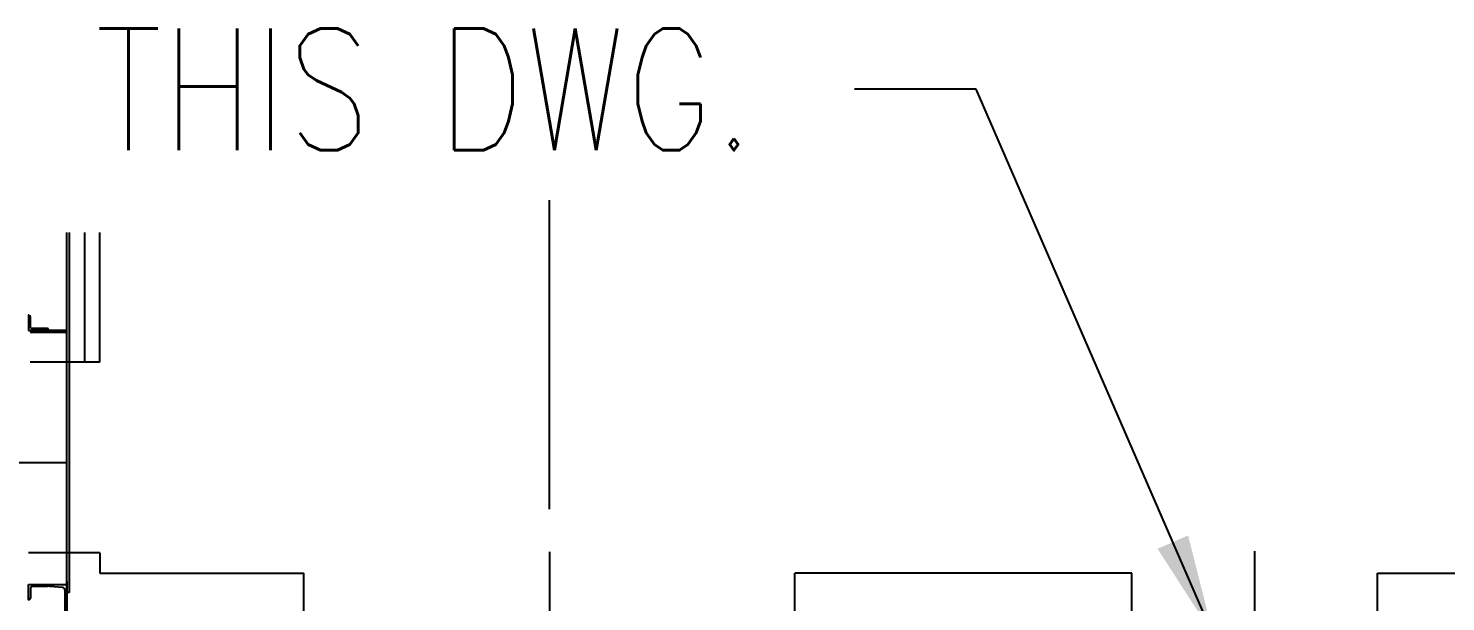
# Model space of a CAD drawing. Header units: millimetres. Extents: x 0 to 134087, y -49114 to 20834.
# Drawn here: x 86978 to 87851, y -39167 to -38814 of the extents above; entities that cross this region are included whole.
import ezdxf

# ---------------------------------------------------------------- set-up
doc = ezdxf.new("R2010")
doc.units = ezdxf.units.MM
doc.header["$LTSCALE"] = 35
doc.linetypes.add('JNK-CENTER', pattern=[34, 30, -1.5, 1, -1.5])
doc.linetypes.add('JNK-PHANTOM', pattern=[15, 10, -1, 1, -1, 1, -1])
for name, color, linetype in [('CEN-R', 1, 'JNK-CENTER'), ('CON-G', 3, 'Continuous'), ('CON-W', 7, 'Continuous'), ('CON-Y', 2, 'Continuous'), ('Dim-W', 7, 'Continuous'), ('PHA-M', 6, 'JNK-PHANTOM')]:
    doc.layers.add(name, color=color, linetype=linetype)
doc.layers.add('CONT-G', color=3, linetype='Continuous', lineweight=25)
doc.styles.add('SIMPLEX', font='simplex.shx', dxfattribs={"width": 0.8})
doc.dimstyles.new('DIM25', dxfattribs={"dimscale": 25, "dimtxt": 2.5, "dimasz": 2.5, "dimexe": 1, "dimexo": 1, "dimgap": 1, "dimtad": 1, "dimdec": 1, "dimdsep": 46, "dimtxsty": 'SIMPLEX', "dimcen": 0, "dimclrt": 2, "dimazin": 2, "dimtfac": 1, "dimtdec": 1, "dimtix": 1, "dimtmove": 2, "dimatfit": 0, "dimfxl": 0.18, "dimtolj": 1, "dimtzin": 0, "dimarcsym": 0})

msp = doc.modelspace()

# ---------------------------------------------------------------- linework, layer by layer
at = {"layer": 'CEN-R'}
for p, q in [((86905.0451, -39081.238), (87001.4094, -39081.238)), ((87298.6594, -39136.1968), (87298.6594, -39857.0393)), ((87733.1594, -39281.238), (87733.1594, -39135.6543)), ((87001.4094, -39154.2567), (87001.4094, -39237.1978))]:
    msp.add_line(p, q, dxfattribs=at)
at = {"layer": 'CON-G'}
for p, q in [((87001.4094, -39161.238), (87001.4094, -38939.5576)), ((87003.0344, -39161.238), (87003.0344, -38939.5576))]:
    msp.add_line(p, q, dxfattribs=at)
at = {"layer": 'CON-W'}
msp.add_line((87561.5132, -38851.5527), (87486.5132, -38851.5527), dxfattribs=at)
at = {"layer": 'CON-Y'}
msp.add_line((87298.6594, -39109.9139), (87298.6594, -38919.6859), dxfattribs=at)
at = {"layer": 'CONT-G'}
for p, q in [((87001.4094, -38999.988), (86978.7844, -38999.988)), ((87001.4094, -39001.113), (86978.7844, -39001.113)), ((87003.0344, -39161.238), (87001.4094, -39161.238))]:
    msp.add_line(p, q, dxfattribs=at)
for points in [[(86977.6594, -38999.988), (86990.1594, -38999.988), (86990.1594, -38999.613, 0.41421356), (86989.2844, -38998.738), (86980.1594, -38998.738, -0.41421356), (86978.9094, -38997.488), (86978.9094, -38991.488, 0.41421356), (86978.0344, -38990.613), (86977.6594, -38990.613)], [(86977.6594, -39156.238), (86990.1594, -39156.238), (86990.1594, -39156.613, -0.41421356), (86989.2844, -39157.488), (86980.1594, -39157.488, 0.41421356), (86978.9094, -39158.738), (86978.9094, -39164.738, -0.41421356), (86978.0344, -39165.613), (86977.6594, -39165.613)], [(87001.4094, -39156.238), (87001.4094, -39187.488), (86990.1594, -39187.488), (86990.1594, -39187.1077, -0.38887873), (86990.9582, -39186.2361), (86998.687, -39185.5599, 0.38887873), (87000.2844, -39183.8165), (87000.2844, -39159.9095, 0.38887873), (86998.687, -39158.1662), (86990.9582, -39157.49, -0.38887873), (86990.1594, -39156.6183), (86990.1594, -39156.238)]]:
    msp.add_lwpolyline(points, format="xyb", close=True, dxfattribs=at)
at = {"layer": 'PHA-M'}
for p, q in [((87012.4094, -39019.363), (87012.4094, -38939.5576)), ((87021.7844, -39019.363), (87021.7844, -38939.5576)), ((87021.7844, -39019.363), (86978.7844, -39019.363)), ((87021.7844, -39136.863), (86977.6594, -39136.863)), ((87021.7844, -39136.863), (87021.7844, -39149.238)), ((87021.7844, -39149.238), (87147.4094, -39149.238)), ((87147.4094, -39200.7112), (87147.4094, -39149.238)), ((87449.9094, -39203.163), (87449.9094, -39149.238)), ((87657.5344, -39149.238), (87449.9094, -39149.238)), ((87657.5344, -39203.163), (87657.5344, -39149.238)), ((87808.7844, -39200.7112), (87808.7844, -39149.238)), ((87808.7844, -39149.238), (88159.7844, -39149.238))]:
    msp.add_line(p, q, dxfattribs=at)

# ---------------------------------------------------------------- texts
at = {"layer": 'CON-G', "style": 'SIMPLEX', "width": 0.8}
msp.add_text('THIS DWG.', height=75, dxfattribs=at).set_placement((87018.8703, -38889.0527))

# ---------------------------------------------------------------- leaders
at = {"layer": 'Dim-W'}
msp.add_leader([(87707.6365, -39187.488), (87561.5132, -38851.5527)], dimstyle='DIM25', override={"dimdec": 0, "dimtdec": 0, "dimtix": 0, "dimatfit": 2, "dimtfill": 1}, dxfattribs=at)

doc.saveas('drawing.dxf')
